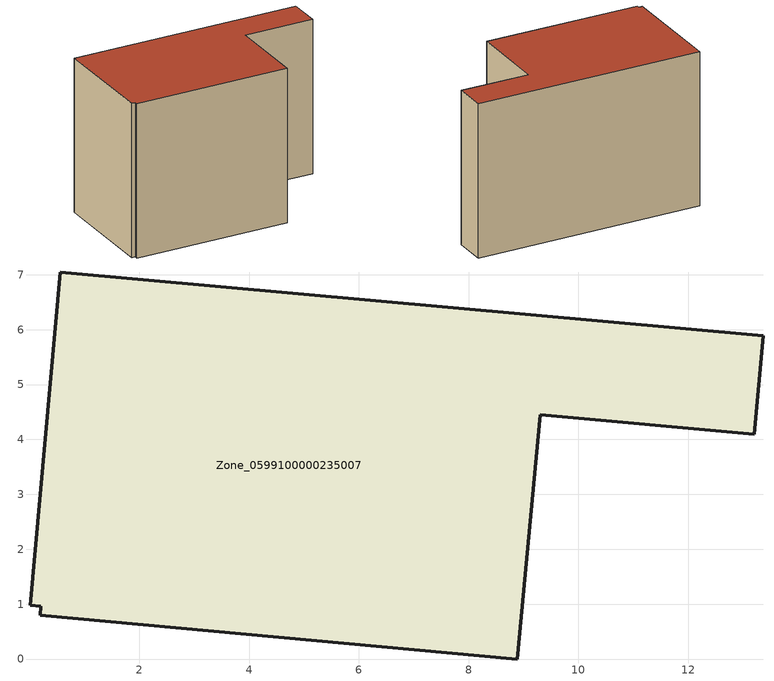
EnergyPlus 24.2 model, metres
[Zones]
Zone_0599100000235007
 floor ground (C_G): 8.89,0 0.2,0.79 0.21,0.96 0.02,0.98 0.56,7.05 13.37,5.89 13.2,4.09 9.3,4.45 z0
 wall outside (C_F): 13.37,5.89 0.56,7.05 0.02,0.98 0.21,0.96 0.2,0.79 8.89,0 9.3,4.45 13.2,4.09 13.37,5.89 z0:8.71
 roof outside (C_R): 0.2,0.79 8.89,0 9.3,4.45 13.2,4.09 13.37,5.89 0.56,7.05 0.02,0.98 0.21,0.96 z8.71
[BUILDING]
Pand.0599100000235007: North Axis=0; Terrain=City; Loads Convergence Tolerance Value=0.04; Temperature Convergence Tolerance Value=0.4; Solar Distribution=FullExterior; Maximum Number of Warmup Days=25; Minimum Number of Warmup Days=1
[Site:Location]
Rotterdam.The.Hague.AP_ZH_NLD Design_Conditions: Latitude=51.96; Longitude=4.45; Time Zone=1; Elevation=-4.5
[SITE:GROUNDTEMPERATURE:BUILDINGSURFACE]
18, 18, 18, 18, 18, 18, 18, 18, 18, 18, 18, 18
[MATERIAL] Thermal Absorptance=0.9; Solar Absorptance=0.7; Visible Absorptance=0.7
Name | Roughness | Thickness | Conductivity | Density | Specific Heat
G.TC.1975-1991 | MediumSmooth | 0.15 | 0.288461 | 540 | 1210
F.TC.1975-1991 | Rough | 0.3 | 0.230769 | 1920 | 840
R.TC.1975-1991 | MediumRough | 0.2 | 0.153846 | 1500 | 1000
[CONSTRUCTION]
C_G: G.TC.1975-1991
C_F: F.TC.1975-1991
C_R: R.TC.1975-1991
[ZONE]
Zone_0599100000235007: Type=1; Multiplier=1; Ceiling Height=Autocalculate; Volume=Autocalculate; Floor Area=autocalculate; Part of Total Floor Area=Yes
[ZONEINFILTRATION:DESIGNFLOWRATE]
Infil_Zone_0599100000235007: Zone or ZoneList or Space or SpaceList=Zone_0599100000235007; Schedule=AlwaysOn; Design Flow Rate Calculation Method=Flow/Area; Flow Rate per Floor Area=0.003; Constant Term Coefficient=1; Temperature Term Coefficient=0; Velocity Term Coefficient=0; Velocity Squared Term Coefficient=0
[HVACTEMPLATE:ZONE:IDEALLOADSAIRSYSTEM]
Zone_0599100000235007: Maximum Heating Supply Air Temperature=50; Minimum Cooling Supply Air Temperature=13; Maximum Heating Supply Air Humidity Ratio=0.0156; Minimum Cooling Supply Air Humidity Ratio=0.0077; Heating Limit=NoLimit; Cooling Limit=NoLimit; Dehumidification Control Type=ConstantSensibleHeatRatio; Cooling Sensible Heat Ratio=0.7; Dehumidification Setpoint=60; Humidification Control Type=None; Humidification Setpoint=30; Outdoor Air Method=None; Outdoor Air Flow Rate per Person=0.00944; Outdoor Air Flow Rate per Zone Floor Area=0; Outdoor Air Flow Rate per Zone=0; Demand Controlled Ventilation Type=None; Outdoor Air Economizer Type=NoEconomizer; Heat Recovery Type=None; Sensible Heat Recovery Effectiveness=0.7; Latent Heat Recovery Effectiveness=0.65
[ZONECONTROL:THERMOSTAT]
ThermostatControl_Zone_0599100000235007: Zone or ZoneList=Zone_0599100000235007; Control Type Schedule=DualSetpointControlType; Control 1=Thermostat_Zone_0599100000235007; Temperature Difference Between Cutout And Setpoint=0
[THERMOSTATSETPOINT:DUALSETPOINT]
Thermostat_Zone_0599100000235007: Heating Setpoint Temperature Schedule=HeatingSetpoint_Zone_0599100000235007; Cooling Setpoint Temperature Schedule=CoolingSetpoint_Zone_0599100000235007
[SCHEDULE:COMPACT]
HeatingSetpoint_Zone_0599100000235007: Through: 12/31, For: AllDays, Until: 24:00, 21
CoolingSetpoint_Zone_0599100000235007: Through: 12/31, For: AllDays, Until: 24:00, 24
DualSetpointControlType: Through: 12/31, For: AllDays, Until: 24:00, 4
AlwaysOn: Through: 12/31, For: AllDays, Until: 24:00, 1
